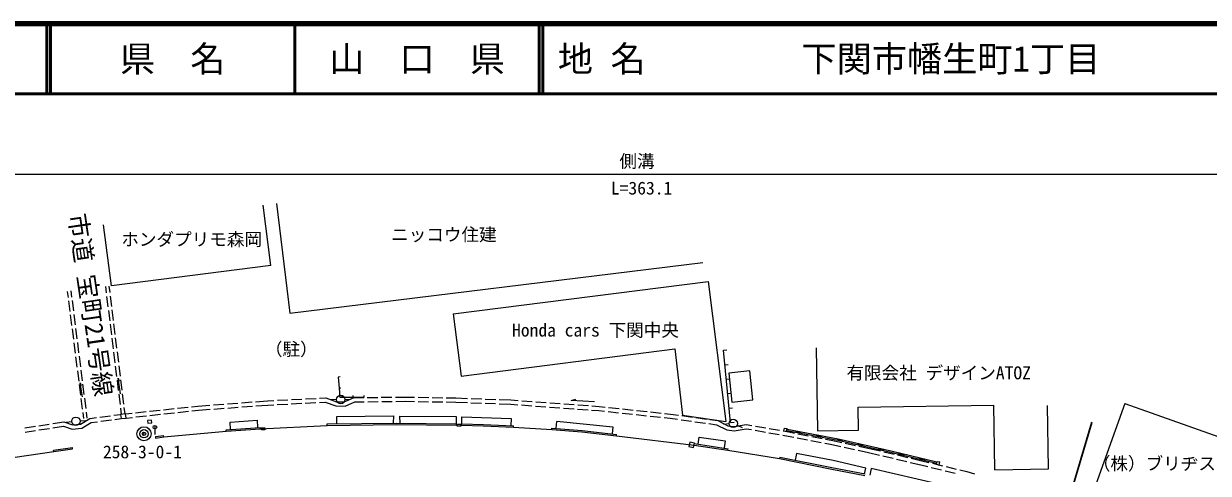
# Model space of a CAD drawing. Units: millimetres, scale not verified. Extents: x 40000 to 680000, y 20000 to 380000.
# Drawn here: x 294449 to 462862, y 316029 to 380000 of the extents above; entities that cross this region are included whole.
import ezdxf
from ezdxf.enums import TextEntityAlignment as Align

# ---------------------------------------------------------------- set-up
doc = ezdxf.new("R2010")
doc.units = ezdxf.units.MM
doc.header["$LTSCALE"] = 1000
doc.header["$PDMODE"] = 32
doc.header["$PDSIZE"] = 500
for name, color, linetype, lineweight in [('M-BGD', 7, 'Continuous', 13), ('M-BMK-SRVR', 3, 'Continuous', 13), ('M-STR-HTXT', 7, 'Continuous', 13), ('M-TTL', 2, 'Continuous', 140), ('M-TTL-LINE', 7, 'Continuous', 50)]:
    doc.layers.add(name, color=color, linetype=linetype, lineweight=lineweight)
doc.layers.add('M-BGD-HTXT', color=7, linetype='Continuous')
doc.layers.add('M-TTL-TXT', color=7, linetype='Continuous')
doc.styles.add('ＭＳ ゴシック', font='')
doc.styles.get('ＭＳ ゴシック').set_extended_font_data('MS Gothic')

msp = doc.modelspace()

# ---------------------------------------------------------------- linework, layer by layer
at = {"layer": 'M-BGD'}
for p, q in [((329564, 345580), (328474, 354193)), ((330406, 354436), (332295, 338835)), ((306911, 342715), (305813, 351395)), ((329564, 345580), (306911, 342715)), ((332295, 338835), (390991, 346009)), ((300810, 341048), (300700, 341915)), ((301306, 341111), (301196, 341978)), ((306231, 341692), (306121, 342585)), ((306727, 341752), (306617, 342646)), ((355526, 338714), (391758, 343313)), ((391758, 343313), (394283, 323419)), ((301061, 339064), (300873, 340552)), ((301557, 339127), (301369, 340615)), ((306476, 339707), (306292, 341196)), ((306972, 339767), (306789, 341255)), ((301313, 337080), (301124, 338568)), ((301809, 337143), (301620, 338631)), ((306721, 337722), (306537, 339211)), ((307217, 337782), (307034, 339271)), ((355526, 338714), (356649, 329871)), ((306966, 335737), (306782, 337226)), ((307462, 335797), (307279, 337286)), ((301564, 335096), (301375, 336584)), ((302060, 335159), (301872, 336647)), ((307211, 333752), (307027, 335241)), ((307707, 333812), (307523, 335301)), ((301815, 333112), (301627, 334600)), ((302311, 333175), (302123, 334663)), ((356649, 329871), (387010, 333725)), ((387010, 333725), (388094, 324302)), ((393921, 333536), (394418, 333585)), ((394943, 323254), (393921, 333536)), ((407090, 333866), (407290, 322096)), ((302066, 331128), (301878, 332616)), ((302562, 331191), (302374, 332679)), ((307456, 331767), (307272, 333256)), ((307952, 331827), (307768, 333316)), ((377678, 332525), (377676, 332540)), ((302318, 329144), (302129, 330632)), ((302814, 329206), (302625, 330694)), ((307701, 329782), (307517, 331271)), ((308197, 329842), (308013, 331331)), ((394125, 331480), (394623, 331529)), ((397660, 330607), (394676, 330292)), ((394676, 330292), (395113, 326155)), ((398096, 326470), (397660, 330607)), ((302569, 327159), (302380, 328647)), ((302788, 326935), (302486, 328915)), ((302486, 328915), (302628, 328518)), ((303065, 327222), (302877, 328710)), ((307946, 327797), (307762, 329286)), ((308199, 327346), (307874, 329551)), ((307874, 329551), (308016, 329154)), ((308442, 327857), (308258, 329346)), ((339428, 329735), (339179, 329714)), ((339179, 329714), (339310, 328148)), ((394330, 329423), (394827, 329473)), ((303316, 325238), (303128, 326726)), ((308191, 325812), (308007, 327301)), ((308687, 325872), (308503, 327361)), ((336507, 326720), (337408, 326766)), ((337408, 326766), (338935, 326219)), ((339310, 328148), (339559, 328169)), ((339310, 328148), (339416, 326881)), ((339416, 326881), (339715, 326878)), ((339715, 326878), (339718, 327128)), ((339715, 326878), (341286, 326862)), ((340027, 326186), (341410, 326801)), ((341286, 326862), (341288, 327112)), ((341286, 326862), (342857, 326846)), ((341410, 326801), (342788, 326815)), ((342857, 326846), (342859, 327096)), ((343288, 326821), (344788, 326836)), ((345288, 326842), (346788, 326857)), ((347288, 326863), (348665, 326877)), ((348665, 326877), (350032, 326854)), ((350532, 326846), (352032, 326820)), ((352531, 326812), (354031, 326787)), ((354531, 326778), (355898, 326755)), ((355898, 326755), (357562, 326693)), ((394534, 327367), (395032, 327416)), ((302820, 325175), (302632, 326663)), ((308362, 324423), (308252, 325316)), ((308859, 324481), (308748, 325376)), ((314329, 325074), (315821, 325236)), ((316318, 325290), (317809, 325451)), ((318306, 325505), (319223, 325604)), ((319223, 325604), (320928, 325732)), ((319278, 325006), (320974, 325134)), ((321426, 325769), (322922, 325882)), ((321472, 325171), (322968, 325283)), ((323421, 325919), (324916, 326031)), ((323467, 325321), (324963, 325433)), ((325415, 326069), (326911, 326181)), ((325461, 325471), (326957, 325583)), ((327409, 326218), (329114, 326346)), ((327456, 325620), (329151, 325747)), ((329114, 326346), (330015, 326392)), ((329151, 325747), (329989, 325790)), ((330488, 325815), (331986, 325891)), ((330514, 326417), (332012, 326493)), ((332486, 325916), (333984, 325992)), ((332512, 326518), (334010, 326594)), ((334483, 326017), (335981, 326093)), ((334509, 326619), (336007, 326695)), ((336481, 326118), (337318, 326161)), ((337318, 326161), (338822, 325622)), ((338928, 326513), (338128, 326492)), ((338822, 325622), (340145, 325582)), ((338935, 326219), (340027, 326186)), ((340127, 326551), (340927, 326580)), ((340145, 325582), (341541, 326202)), ((341541, 326202), (342852, 326216)), ((343352, 326221), (344852, 326237)), ((345352, 326242), (346852, 326258)), ((347352, 326263), (348663, 326277)), ((348663, 326277), (350023, 326254)), ((350523, 326246), (352022, 326220)), ((352522, 326212), (354022, 326187)), ((354522, 326178), (355882, 326155)), ((355882, 326155), (357537, 326093)), ((358037, 326074), (359536, 326018)), ((358062, 326674), (359560, 326618)), ((360035, 325999), (361534, 325943)), ((360060, 326599), (361559, 326542)), ((362034, 325924), (363690, 325862)), ((362059, 326524), (363723, 326461)), ((363690, 325862), (364706, 325788)), ((363723, 326461), (364750, 326386)), ((365205, 325751), (366701, 325642)), ((365248, 326350), (366744, 326240)), ((367200, 325605), (368696, 325496)), ((367243, 326204), (368739, 326094)), ((369194, 325459), (370690, 325350)), ((369238, 326058), (370734, 325949)), ((371189, 325314), (372685, 325204)), ((371232, 325912), (372728, 325803)), ((372303, 326404), (372927, 326572)), ((375581, 326214), (372303, 326404)), ((373184, 325168), (374680, 325058)), ((373227, 325766), (374723, 325657)), ((375222, 325620), (376248, 325545)), ((376248, 325545), (377106, 325454)), ((377603, 325401), (379095, 325243)), ((379592, 325190), (381084, 325032)), ((394739, 325311), (395236, 325360)), ((395113, 326155), (398096, 326470)), ((413078, 325428), (432368, 325747)), ((413133, 322192), (413078, 325428)), ((432520, 316539), (432368, 325747)), ((440159, 316666), (440010, 325667)), ((450982, 325956), (446642, 313755)), ((450982, 325956), (470004, 319190)), ((301285, 323353), (300492, 323245)), ((302477, 323489), (303273, 323562)), ((302521, 323041), (303844, 323830)), ((302993, 323813), (302883, 324679)), ((303489, 323875), (303379, 324742)), ((303844, 323830), (304792, 323955)), ((304045, 323251), (304932, 323368)), ((305288, 324020), (306775, 324216)), ((305428, 323433), (306915, 323629)), ((307271, 324281), (308219, 324406)), ((307411, 323694), (308298, 323811)), ((308221, 324406), (308167, 324399)), ((308938, 324491), (308221, 324406)), ((308221, 324406), (308291, 323810)), ((308291, 323810), (309008, 323895)), ((308938, 324491), (309855, 324590)), ((309008, 323895), (308938, 324491)), ((309003, 323894), (309915, 323993)), ((310353, 324644), (311844, 324805)), ((310412, 324047), (311903, 324208)), ((312609, 323603), (312047, 323540)), ((312047, 323540), (312090, 323160)), ((312341, 324859), (313832, 325020)), ((312401, 324262), (313892, 324423)), ((312652, 323223), (312609, 323603)), ((314389, 324477), (315880, 324639)), ((316377, 324692), (317869, 324854)), ((318366, 324908), (319278, 325006)), ((323800, 323289), (327653, 323579)), ((327653, 323579), (327688, 322532)), ((338953, 324122), (347025, 324203)), ((338982, 323102), (338953, 324122)), ((347025, 324203), (346974, 323180)), ((347967, 323184), (347926, 324178)), ((347926, 324178), (355943, 324124)), ((355943, 324124), (355939, 323106)), ((356720, 323072), (356715, 324087)), ((356715, 324087), (363756, 323821)), ((363756, 323821), (363714, 322815)), ((370145, 322440), (370253, 323422)), ((370252, 323437), (378195, 322635)), ((375178, 325022), (376195, 324948)), ((376195, 324948), (377042, 324858)), ((377540, 324805), (379031, 324646)), ((379528, 324594), (381020, 324435)), ((381517, 324382), (383009, 324224)), ((381581, 324979), (383072, 324821)), ((383506, 324171), (384998, 324013)), ((383570, 324768), (385061, 324610)), ((385495, 323960), (386342, 323870)), ((385558, 324557), (386416, 324466)), ((386342, 323870), (387410, 323720)), ((386416, 324466), (387538, 324308)), ((387905, 323651), (389391, 323442)), ((388034, 324239), (389519, 324030)), ((388094, 324302), (394283, 323419)), ((389886, 323373), (391371, 323164)), ((390014, 323960), (391500, 323752)), ((391995, 323682), (393117, 323525)), ((393117, 323525), (394578, 322780)), ((294626, 322500), (296109, 322727)), ((294646, 321896), (296129, 322123)), ((296603, 322802), (298086, 323029)), ((296624, 322199), (298106, 322425)), ((298580, 323105), (300147, 323344)), ((298601, 322501), (300097, 322729)), ((300097, 322729), (301326, 322331)), ((300147, 323344), (301395, 322939)), ((301326, 322331), (302711, 322455)), ((301395, 322939), (302521, 323041)), ((302711, 322455), (304045, 323251)), ((312090, 323160), (312652, 323223)), ((313110, 322856), (313110, 321556)), ((314364, 321198), (323245, 322017)), ((323231, 322216), (328071, 322560)), ((323245, 322017), (323231, 322216)), ((323245, 322017), (328085, 322361)), ((323834, 322270), (323800, 323289)), ((328085, 322361), (328071, 322560)), ((328085, 322361), (337584, 322852)), ((328231, 322504), (328741, 322521)), ((328241, 322214), (328231, 322504)), ((328751, 322231), (328241, 322214)), ((328741, 322521), (328751, 322231)), ((337582, 323052), (347403, 323153)), ((337584, 322852), (337582, 323052)), ((337584, 322852), (347403, 322953)), ((347403, 323153), (356000, 323090)), ((347403, 322953), (355998, 322890)), ((355998, 322890), (356000, 323090)), ((356095, 322741), (356108, 323039)), ((356605, 322718), (356095, 322741)), ((356108, 323039), (356619, 323015)), ((356619, 323015), (356605, 322718)), ((356714, 322872), (356720, 323072)), ((356714, 322872), (359792, 322782)), ((356720, 323072), (359802, 322982)), ((359792, 322782), (364076, 322573)), ((359802, 322982), (364086, 322773)), ((364076, 322573), (364086, 322773)), ((364076, 322573), (369527, 322277)), ((369527, 322277), (369544, 322476)), ((369527, 322277), (373804, 321909)), ((369544, 322476), (373823, 322108)), ((373804, 321909), (378718, 321369)), ((373823, 322108), (378740, 321568)), ((378195, 322635), (378134, 321649)), ((391867, 323095), (392934, 322945)), ((392934, 322945), (394401, 322196)), ((394730, 323056), (393936, 322960)), ((394401, 322196), (395459, 322073)), ((394578, 322780), (395441, 322679)), ((394943, 323254), (395441, 323304)), ((395441, 322679), (397159, 322987)), ((395459, 322073), (397160, 322378)), ((395876, 322889), (396610, 322570)), ((397159, 322987), (397979, 322842)), ((397160, 322378), (397925, 322243)), ((398418, 322156), (399895, 321896)), ((398472, 322756), (399949, 322495)), ((400387, 321809), (401865, 321549)), ((400442, 322409), (401919, 322148)), ((402411, 322062), (403232, 321917)), ((402523, 322076), (402594, 322465)), ((402523, 322076), (402912, 322004)), ((402594, 322465), (402984, 322393)), ((402912, 322004), (402984, 322393)), ((410186, 320701), (402954, 322072)), ((410226, 320897), (402992, 322268)), ((403232, 321917), (404034, 321761)), ((404950, 321744), (404164, 321893)), ((404959, 321794), (404173, 321943)), ((404968, 321843), (404182, 321992)), ((407290, 322096), (413133, 322192)), ((446234, 323316), (442937, 312145)), ((443003, 312016), (446328, 323280)), ((446005, 322187), (445909, 322215)), ((446288, 323146), (446192, 323174)), ((313173, 321247), (314339, 321396)), ((313173, 321247), (313198, 321048)), ((313198, 321048), (314364, 321198)), ((314364, 321198), (314339, 321396)), ((378718, 321369), (378740, 321568)), ((378718, 321369), (389756, 320056)), ((389147, 320446), (389013, 319861)), ((389796, 320297), (389147, 320446)), ((389662, 319712), (389796, 320297)), ((389756, 320056), (394574, 319336)), ((389786, 320254), (394604, 319533)), ((390336, 320197), (390478, 321167)), ((390478, 321167), (394157, 320640)), ((394157, 320640), (394040, 319638)), ((402357, 321462), (403123, 321327)), ((403123, 321327), (403919, 321172)), ((404410, 321077), (405882, 320791)), ((404524, 321666), (405997, 321379)), ((406373, 320695), (407845, 320409)), ((406488, 321284), (407960, 320998)), ((407897, 321185), (407111, 321335)), ((407907, 321235), (407121, 321384)), ((407916, 321284), (407130, 321433)), ((408336, 320313), (409132, 320159)), ((408451, 320902), (409253, 320746)), ((409132, 320159), (410627, 319838)), ((409253, 320746), (410753, 320425)), ((410059, 320776), (410196, 320750)), ((410068, 320825), (410206, 320799)), ((410078, 320874), (410216, 320848)), ((417934, 318959), (410186, 320701)), ((410842, 320604), (410196, 320750)), ((410853, 320653), (410206, 320799)), ((410864, 320702), (410216, 320848)), ((417979, 319154), (410226, 320897)), ((411242, 320320), (412709, 320006)), ((413769, 319947), (412989, 320122)), ((413780, 319995), (413000, 320171)), ((413791, 320044), (413011, 320220)), ((445439, 320269), (445343, 320297)), ((445722, 321228), (445626, 321256)), ((291301, 318035), (298721, 319126)), ((298693, 319324), (301366, 319694)), ((298721, 319126), (298693, 319324)), ((298721, 319126), (301393, 319496)), ((301393, 319496), (301366, 319694)), ((389013, 319861), (389662, 319712)), ((394574, 319336), (401921, 318136)), ((394575, 319341), (394604, 319533)), ((401961, 318332), (401921, 318136)), ((401961, 318332), (409359, 316838)), ((404314, 318834), (404135, 317893)), ((409526, 317844), (404314, 318834)), ((411116, 319734), (412583, 319420)), ((413072, 319315), (414567, 318995)), ((413198, 319901), (414699, 319580)), ((414567, 318995), (416102, 318630)), ((414699, 319580), (416238, 319215)), ((416696, 319289), (415916, 319464)), ((416707, 319338), (415927, 319513)), ((416718, 319386), (415938, 319562)), ((416589, 318515), (418048, 318169)), ((416725, 319099), (418184, 318753)), ((424223, 317440), (417934, 318959)), ((424270, 317634), (417979, 319154)), ((418671, 318638), (420130, 318291)), ((419618, 318604), (418840, 318792)), ((419630, 318652), (418852, 318840)), ((419641, 318701), (418864, 318889)), ((444873, 318351), (444777, 318379)), ((445156, 319310), (445060, 319338)), ((401921, 318136), (409321, 316642)), ((409321, 316642), (414032, 315740)), ((409359, 316838), (414070, 315937)), ((414180, 316785), (409526, 317844)), ((413991, 315952), (414180, 316785)), ((414946, 316701), (414721, 315760)), ((424733, 314427), (414946, 316701)), ((418535, 318053), (419994, 317707)), ((420481, 317592), (422016, 317227)), ((420617, 318176), (422157, 317811)), ((422534, 317899), (421756, 318087)), ((422546, 317948), (421768, 318136)), ((422558, 317996), (421780, 318184)), ((422016, 317227), (422999, 316991)), ((422157, 317811), (423147, 317572)), ((423485, 316874), (424943, 316523)), ((423633, 317455), (425091, 317104)), ((424210, 317288), (424313, 317734)), ((424216, 317313), (424600, 317198)), ((424313, 317734), (424703, 317644)), ((424600, 317198), (424703, 317644)), ((425577, 316987), (427036, 316636)), ((432520, 316539), (440159, 316666)), ((444589, 317391), (444494, 317420)), ((425429, 316405), (426887, 316054)), ((427522, 316519), (428512, 316280)), ((428512, 316280), (429642, 315945)), ((444306, 316432), (444210, 316461))]:
    msp.add_line(p, q, dxfattribs=at)
for centre, radius in [((339528, 326529), 600), ((301879, 323435), 600), ((395326, 323128), 600), ((313110, 322596), 260)]:
    msp.add_circle(centre, radius, dxfattribs=at)
at = {"layer": 'M-BMK-SRVR'}
for radius in [1000, 600]:
    msp.add_circle((311552, 321655), radius, dxfattribs=at)
msp.add_point((311552, 321655), dxfattribs=at)
at = {"layer": 'M-STR-HTXT'}
msp.add_line((210858, 358570), (564062, 358570), dxfattribs=at)
at = {"layer": 'M-TTL'}
msp.add_line((680000, 380000), (40000, 380000), dxfattribs=at)
at = {"layer": 'M-TTL-LINE'}
for p, q in [((297750, 380000), (297750, 370000)), ((298250, 380000), (298250, 370000)), ((333000, 380000), (333000, 370000)), ((367750, 380000), (367750, 370000)), ((368250, 380000), (368250, 370000)), ((40000, 370000), (680000, 370000))]:
    msp.add_line(p, q, dxfattribs=at)

# ---------------------------------------------------------------- texts
at = {"layer": 'M-BGD', "style": 'ＭＳ ゴシック'}
for s, p in [('ホンダプリモ森岡', (308324, 347856)), ('ニッコウ住建', (346686, 348530)), ('Honda cars 下関中央', (363882, 334937)), ('（駐）', (328745, 332224))]:
    msp.add_text(s, height=1833, dxfattribs=at).set_placement(p, align=Align.BOTTOM_LEFT)
for s, p in [('有限会社 デザインATOZ', (424530, 328854)), ('（株）ブリヂストン', (457693, 315953))]:
    msp.add_text(s, height=1833, dxfattribs=at).set_placement(p, align=Align.BOTTOM_CENTER)
at = {"layer": 'M-BGD-HTXT', "style": 'ＭＳ ゴシック'}
msp.add_text('市道 宝町21号線', height=2566, rotation=278.3, dxfattribs=at).set_placement((303981, 340006), align=Align.MIDDLE_CENTER)
at = {"layer": 'M-BMK-SRVR', "style": 'ＭＳ ゴシック'}
msp.add_text('258-3-0-1', height=1833, dxfattribs=at).set_placement((311324, 319084), align=Align.MIDDLE_CENTER)
at = {"layer": 'M-STR-HTXT', "style": 'ＭＳ ゴシック'}
msp.add_text('側溝', height=1833, dxfattribs=at).set_placement((379139, 358970), align=Align.BOTTOM_LEFT)
msp.add_text('L=363.1', height=1833, dxfattribs=at).set_placement((382293, 355143), align=Align.BOTTOM_CENTER)
at = {"layer": 'M-TTL-TXT', "style": 'ＭＳ ゴシック'}
for s, p in [('県\u3000名', (315625, 375000)), ('山\u3000口\u3000県', (350375, 375000))]:
    msp.add_text(s, height=3666, dxfattribs=at).set_placement(p, align=Align.MIDDLE_CENTER)
for s, p in [('地 名', (370380, 375000)), ('下関市幡生町1丁目', (405024, 375000))]:
    msp.add_text(s, height=3666, dxfattribs=at).set_placement(p, align=Align.MIDDLE_LEFT)

doc.saveas('drawing.dxf')
